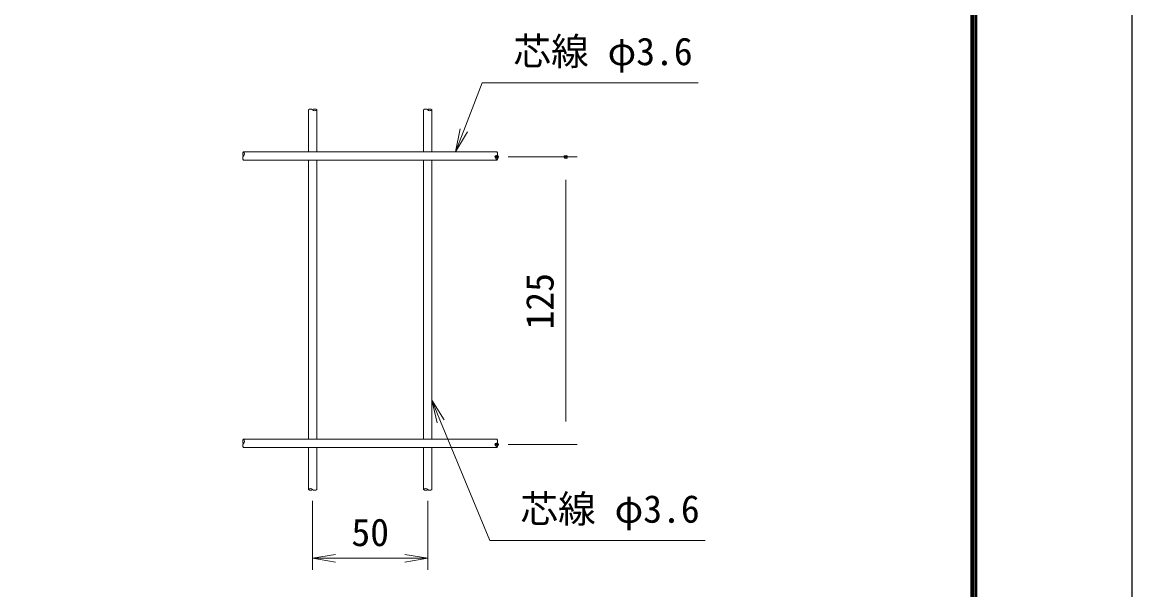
# Model space of a CAD drawing. Units: millimetres, scale not verified, with parts at other scales. Extents: x -4200 to 4200, y -2970 to 2970.
# Drawn here: x 2271 to 4200, y -1450 to -463 of the extents above; entities that cross this region are included whole.
import ezdxf
from ezdxf.enums import TextEntityAlignment as Align

# ---------------------------------------------------------------- set-up
doc = ezdxf.new("R2010")
doc.units = ezdxf.units.MM
doc.header["$LTSCALE"] = 10
doc.header["$PDMODE"] = 32
doc.header["$PDSIZE"] = 5
for name, color, linetype, lineweight in [('0-3_D-TTL', 7, 'Continuous', 25), ('0-6_D-STR-DIM', 7, 'Continuous', 13), ('0-A_D-STR-TXT', 7, 'Continuous', 13), ('0-B_D-STR2', 7, 'Continuous', 13)]:
    doc.layers.add(name, color=color, linetype=linetype, lineweight=lineweight)
doc.layers.add('0-8_Defpoints', color=7, linetype='Continuous')
doc.styles.add('ＭＳ ゴシック', font='')
doc.styles.get('ＭＳ ゴシック').set_extended_font_data('MS Gothic')

msp = doc.modelspace()

# ---------------------------------------------------------------- linework, layer by layer
at = {"layer": '0-3_D-TTL', "color": 2}
msp.add_lwpolyline([(-4200, 2970), (4200, 2970), (4200, -2970), (-4200, -2970)], close=True, dxfattribs=at)
at = {"layer": '0-3_D-TTL'}
for points in [[(-3930, 2750), (3930, 2750), (3930, -2750), (-3930, -2750)], [(-3927.5, 2747.5), (3927.5, 2747.5), (3927.5, -2747.5), (-3927.5, -2747.5)], [(-3925, 2745), (3925, 2745), (3925, -2745), (-3925, -2745)], [(-3922.5, 2742.5), (3922.5, 2742.5), (3922.5, -2742.5), (-3922.5, -2742.5)], [(-3920, 2740), (3920, 2740), (3920, -2740), (-3920, -2740)]]:
    msp.add_lwpolyline(points, close=True, dxfattribs=at)
at = {"layer": '0-6_D-STR-DIM'}
for p, q in [((3116.13, -697.28), (3236.13, -697.28)), ((3216.13, -1157.28), (3216.13, -737.28)), ((3116.13, -1197.28), (3236.13, -1197.28)), ((2776.13, -1295.48), (2776.13, -1415.21)), ((2976.13, -1295.48), (2976.13, -1415.21)), ((2936.13, -1388.54), (2976.13, -1395.21)), ((2816.13, -1401.87), (2776.13, -1395.21)), ((2816.13, -1395.21), (2936.13, -1395.21))]:
    msp.add_line(p, q, dxfattribs=at)
for points in [[(2816.13, -1388.54), (2776.13, -1395.21), (2816.13, -1395.21)], [(2936.13, -1401.87), (2976.13, -1395.21), (2936.13, -1395.21)]]:
    msp.add_lwpolyline(points, dxfattribs=at)
for centre, start, end in [((2772.53, -619.11), 45.18146, 134.81854), ((2779.73, -619.11), 45.18146, 134.81854), ((2779.73, -611.86), 225.18146, 314.81854), ((2972.53, -619.11), 45.18146, 134.81854), ((2979.73, -619.11), 45.18146, 134.81854), ((2979.73, -611.86), 225.18146, 314.81854), ((2659.75, -691.88), 135.18146, 224.81854), ((2652.51, -691.88), 315.18146, 44.81854), ((3092.51, -691.88), 315.18146, 44.81854), ((2659.75, -699.08), 135.18146, 224.81854), ((3099.75, -699.08), 135.18146, 224.81854), ((3092.51, -699.08), 315.18146, 44.81854), ((2659.75, -1191.88), 135.18146, 224.81854), ((2659.75, -1199.08), 135.18146, 224.81854), ((2652.51, -1191.88), 315.18146, 44.81854), ((3099.75, -1199.08), 135.18146, 224.81854), ((3092.51, -1191.88), 315.18146, 44.81854), ((3092.51, -1199.08), 315.18146, 44.81854), ((2772.53, -1279.11), 45.18146, 134.81854), ((2772.53, -1271.86), 225.18146, 314.81854), ((2779.73, -1271.86), 225.18146, 314.81854), ((2972.53, -1279.11), 45.18146, 134.81854), ((2972.53, -1271.86), 225.18146, 314.81854), ((2979.73, -1271.86), 225.18146, 314.81854)]:
    msp.add_arc(centre, 5.11, start, end, dxfattribs=at)
at = {"layer": '0-8_Defpoints'}
for p in [(3096.13, -697.28), (3216.13, -697.28), (3096.13, -1197.28)]:
    msp.add_point(p, dxfattribs=at)
at = {"layer": '0-A_D-STR-TXT'}
for p, q in [((3045.17, -653.35), (3024.57, -688.28)), ((2992.45, -1159.71), (2983.33, -1120.2))]:
    msp.add_line(p, q, dxfattribs=at)
for points in [[(3032.72, -648.56), (3024.57, -688.28), (3038.95, -650.96), (3070.7, -568.47), (3446.28, -568.47)], [(3004.77, -1154.61), (2983.33, -1120.2), (2998.61, -1157.16), (3084.21, -1364.2), (3458.52, -1364.2)]]:
    msp.add_lwpolyline(points, dxfattribs=at)
at = {"layer": '0-B_D-STR2'}
for p, q in [((2768.93, -615.48), (2768.93, -688.28)), ((2783.33, -615.48), (2783.33, -688.28)), ((2968.93, -615.48), (2968.93, -688.28)), ((2983.33, -615.48), (2983.33, -688.28)), ((3096.13, -688.28), (2656.13, -688.28)), ((3096.13, -702.68), (2656.13, -702.68)), ((2768.93, -702.68), (2768.93, -1188.28)), ((2783.33, -702.68), (2783.33, -1188.28)), ((2968.93, -702.68), (2968.93, -1188.28)), ((2983.33, -702.68), (2983.33, -1188.28)), ((3096.13, -1188.28), (2656.13, -1188.28)), ((3096.13, -1202.68), (2656.13, -1202.68)), ((2768.93, -1202.68), (2768.93, -1275.48)), ((2783.33, -1202.68), (2783.33, -1275.48)), ((2968.93, -1202.68), (2968.93, -1275.48)), ((2983.33, -1202.68), (2983.33, -1275.48))]:
    msp.add_line(p, q, dxfattribs=at)

# ---------------------------------------------------------------- texts
at = {"layer": '0-6_D-STR-DIM', "style": 'ＭＳ ゴシック'}
msp.add_text('125', height=48.09, rotation=90, dxfattribs=at).set_placement((3209.38, -997.28), align=Align.BOTTOM_LEFT)
msp.add_text('50', height=48.09, dxfattribs=at).set_placement((2843.5, -1388.46), align=Align.BOTTOM_LEFT)
at = {"layer": '0-A_D-STR-TXT', "style": 'ＭＳ ゴシック'}
for p in [(3124.93, -552.07), (3137.16, -1347.81)]:
    msp.add_text('芯線 φ3.6', height=48.09, dxfattribs=at).set_placement(p, align=Align.BOTTOM_LEFT)

doc.saveas('drawing.dxf')
